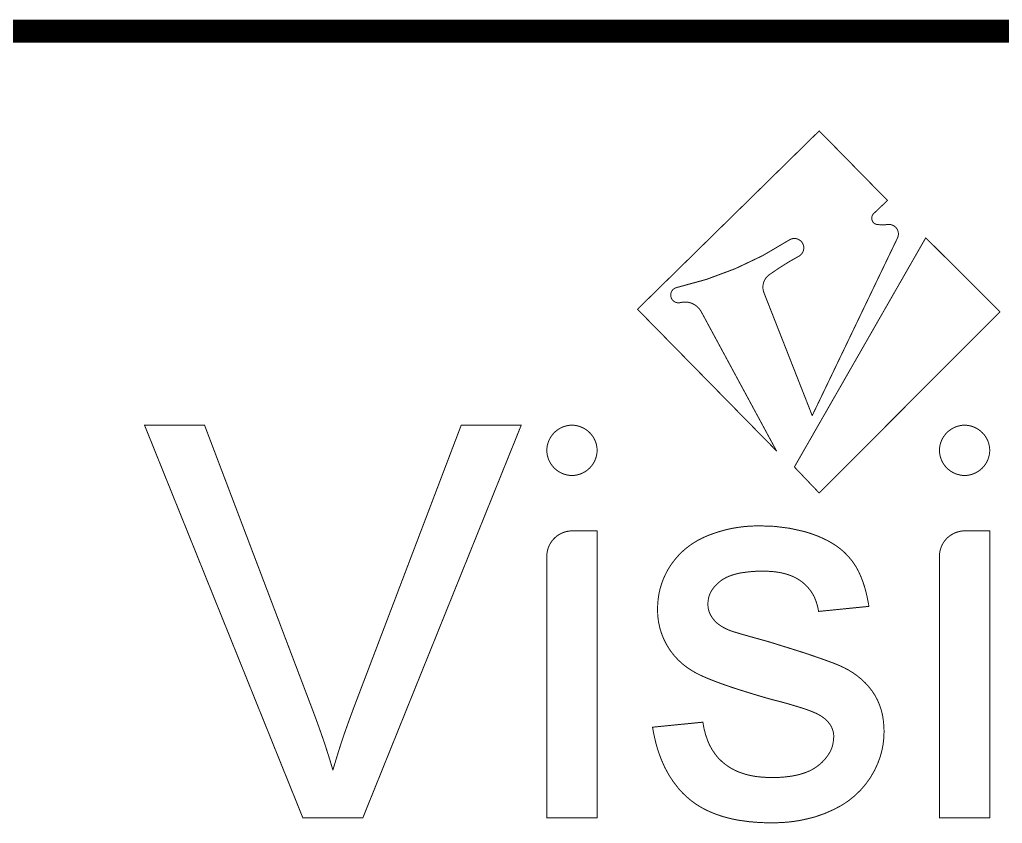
# Model space of a CAD drawing. Header units: millimetres. Extents: x 7 to 23.6, y 5 to 16.7.
# Drawn here: x 14.254 to 14.755, y 5.698 to 6.108 of the extents above; entities that cross this region are included whole.
import ezdxf

# ---------------------------------------------------------------- set-up
doc = ezdxf.new("R2010")
doc.units = ezdxf.units.MM
doc.header["$MEASUREMENT"] = 0
doc.layers.add('Mechanical10', color=56, linetype='Continuous')

msp = doc.modelspace()

# ---------------------------------------------------------------- linework, layer by layer
at = {"layer": 'Mechanical10'}
for points, const_width in [([(7.27559, 6.10236), (23.25981, 6.10236)], 0.0118), ([(14.56911, 5.96049), (14.66183, 6.05151)], 0.0005), ([(14.66183, 6.05151), (14.69666, 6.01602)], 0.0005), ([(14.68963, 6.00933), (14.69666, 6.01602)], 0.0005), ([(14.64916, 5.88004), (14.71619, 5.99696)], 0.0005), ([(14.65827, 5.90626), (14.70176, 5.99685)], 0.0005), ([(14.71619, 5.99696), (14.75408, 5.95925)], 0.0005), ([(14.63364, 5.96894), (14.65827, 5.90626)], 0.0005), ([(14.56911, 5.96049), (14.64005, 5.88822)], 0.0005), ([(14.60164, 5.95925), (14.64005, 5.88822)], 0.0005), ([(14.66182, 5.86676), (14.75408, 5.95925)], 0.0005), ([(14.31758, 5.90138), (14.3482, 5.90138)], 0.0005), ([(14.31758, 5.90138), (14.39836, 5.70105)], 0.0005), ([(14.3482, 5.90138), (14.40269, 5.75779)], 0.0005), ([(14.42456, 5.75779), (14.47918, 5.90138)], 0.0005), ([(14.42898, 5.70105), (14.5098, 5.90138)], 0.0005), ([(14.47918, 5.90138), (14.5098, 5.90138)], 0.0005), ([(14.64916, 5.88004), (14.66182, 5.86676)], 0.0005), ([(14.53584, 5.84744), (14.54852, 5.84744)], 0.0005), ([(14.54852, 5.70105), (14.54852, 5.84744)], 0.0005), ([(14.73617, 5.84744), (14.74885, 5.84744)], 0.0005), ([(14.74885, 5.70105), (14.74885, 5.84744)], 0.0005), ([(14.52284, 5.70105), (14.52284, 5.83444)], 0.0005), ([(14.72317, 5.70105), (14.72317, 5.83444)], 0.0005), ([(14.66153, 5.80635), (14.68721, 5.80892)], 0.0005), ([(14.60724, 5.80317), (14.60772, 5.8025)], 0.0005), ([(14.61523, 5.79705), (14.61618, 5.79664)], 0.0005), ([(14.62004, 5.7954), (14.62198, 5.79483)], 0.0005), ([(14.62198, 5.79483), (14.62392, 5.79427)], 0.0005), ([(14.62392, 5.79427), (14.62586, 5.79372)], 0.0005), ([(14.62586, 5.79372), (14.62781, 5.79317)], 0.0005), ([(14.62781, 5.79317), (14.62976, 5.79263)], 0.0005), ([(14.62976, 5.79263), (14.63171, 5.79209)], 0.0005), ([(14.63171, 5.79209), (14.63366, 5.79155)], 0.0005), ([(14.63366, 5.79155), (14.63561, 5.79102)], 0.0005), ([(14.63561, 5.79102), (14.65124, 5.78615)], 0.0005), ([(14.63633, 5.76176), (14.63877, 5.76112)], 0.0005), ([(14.63877, 5.76112), (14.64122, 5.76049)], 0.0005), ([(14.40269, 5.75779), (14.40509, 5.75139)], 0.0005), ([(14.42337, 5.75459), (14.42456, 5.75779)], 0.0005), ([(14.6461, 5.75917), (14.64853, 5.75844)], 0.0005), ([(14.64853, 5.75844), (14.65095, 5.75771)], 0.0005), ([(14.65095, 5.75771), (14.65337, 5.75697)], 0.0005), ([(14.40509, 5.75139), (14.40626, 5.74818)], 0.0005), ([(14.42103, 5.74818), (14.42219, 5.75139)], 0.0005), ([(14.42219, 5.75139), (14.42337, 5.75459)], 0.0005), ([(14.40626, 5.74818), (14.40853, 5.74173)], 0.0005), ([(14.41989, 5.74496), (14.42103, 5.74818)], 0.0005), ([(14.57678, 5.74728), (14.60246, 5.74984)], 0.0005), ([(14.41771, 5.73849), (14.41878, 5.74173)], 0.0005), ([(14.41878, 5.74173), (14.41989, 5.74496)], 0.0005), ([(14.41668, 5.73524), (14.41771, 5.73849)], 0.0005), ([(14.41369, 5.72545), (14.41567, 5.73198)], 0.0005), ([(14.41567, 5.73198), (14.41668, 5.73524)], 0.0005), ([(14.41271, 5.72872), (14.41369, 5.72545)], 0.0005), ([(14.39836, 5.70105), (14.42898, 5.70105)], 0.0005), ([(14.52284, 5.70105), (14.54852, 5.70105)], 0.0005), ([(14.72317, 5.70105), (14.74885, 5.70105)], 0.0005)]:
    msp.add_lwpolyline(points, dxfattribs=dict(at, const_width=const_width))
at = {"layer": 'Mechanical10', "const_width": 0.00025}
for points in [[(14.6617, 6.05151, 1), (14.66195, 6.05151, 1)], [(14.6617, 6.05151, 1), (14.66195, 6.05151, 1)], [(14.69654, 6.01602, 1), (14.69679, 6.01602, 1)], [(14.69654, 6.01602, 1), (14.69679, 6.01602, 1)], [(14.6895, 6.00933, 1), (14.68975, 6.00933, 1)], [(14.6895, 6.00933, 1), (14.68975, 6.00933, 1)], [(14.69136, 6.00374, 1), (14.69161, 6.00374, 1)], [(14.69136, 6.00374, 1), (14.69161, 6.00374, 1)], [(14.69671, 6.00374, 1), (14.69696, 6.00374, 1)], [(14.69671, 6.00374, 1), (14.69696, 6.00374, 1)], [(14.70164, 5.99685, 1), (14.70189, 5.99685, 1)], [(14.70164, 5.99685, 1), (14.70189, 5.99685, 1)], [(14.71606, 5.99696, 1), (14.71631, 5.99696, 1)], [(14.71606, 5.99696, 1), (14.71631, 5.99696, 1)], [(14.64641, 5.99584, 1), (14.64666, 5.99584, 1)], [(14.64641, 5.99584, 1), (14.64666, 5.99584, 1)], [(14.65133, 5.98758, 1), (14.65158, 5.98758, 1)], [(14.65133, 5.98758, 1), (14.65158, 5.98758, 1)], [(14.63623, 5.97813, 1), (14.63648, 5.97813, 1)], [(14.63623, 5.97813, 1), (14.63648, 5.97813, 1)], [(14.58902, 5.9716, 1), (14.58927, 5.9716, 1)], [(14.58902, 5.9716, 1), (14.58927, 5.9716, 1)], [(14.63351, 5.96894, 1), (14.63376, 5.96894, 1)], [(14.63351, 5.96894, 1), (14.63376, 5.96894, 1)], [(14.59087, 5.96391, 1), (14.59112, 5.96391, 1)], [(14.59087, 5.96391, 1), (14.59112, 5.96391, 1)], [(14.56899, 5.96049, 1), (14.56924, 5.96049, 1)], [(14.56899, 5.96049, 1), (14.56924, 5.96049, 1)], [(14.60152, 5.95925, 1), (14.60177, 5.95925, 1)], [(14.60152, 5.95925, 1), (14.60177, 5.95925, 1)], [(14.75395, 5.95925, 1), (14.7542, 5.95925, 1)], [(14.75395, 5.95925, 1), (14.7542, 5.95925, 1)], [(14.31745, 5.90138, 1), (14.3177, 5.90138, 1)], [(14.31745, 5.90138, 1), (14.3177, 5.90138, 1)], [(14.34807, 5.90138, 1), (14.34832, 5.90138, 1)], [(14.34807, 5.90138, 1), (14.34832, 5.90138, 1)], [(14.47905, 5.90138, 1), (14.4793, 5.90138, 1)], [(14.47905, 5.90138, 1), (14.4793, 5.90138, 1)], [(14.50967, 5.90138, 1), (14.50992, 5.90138, 1)], [(14.50967, 5.90138, 1), (14.50992, 5.90138, 1)], [(14.53556, 5.90137, 1), (14.53581, 5.90137, 1)], [(14.53556, 5.90137, 1), (14.53581, 5.90137, 1)], [(14.65814, 5.90626, 1), (14.65839, 5.90626, 1)], [(14.65814, 5.90626, 1), (14.65839, 5.90626, 1)], [(14.73589, 5.90137, 1), (14.73614, 5.90137, 1)], [(14.73589, 5.90137, 1), (14.73614, 5.90137, 1)], [(14.52272, 5.88853, 1), (14.52297, 5.88853, 1)], [(14.52272, 5.88853, 1), (14.52297, 5.88853, 1)], [(14.5484, 5.88853, 1), (14.54865, 5.88853, 1)], [(14.5484, 5.88853, 1), (14.54865, 5.88853, 1)], [(14.63993, 5.88822, 1), (14.64018, 5.88822, 1)], [(14.63993, 5.88822, 1), (14.64018, 5.88822, 1)], [(14.72305, 5.88853, 1), (14.7233, 5.88853, 1)], [(14.72305, 5.88853, 1), (14.7233, 5.88853, 1)], [(14.74873, 5.88853, 1), (14.74898, 5.88853, 1)], [(14.74873, 5.88853, 1), (14.74898, 5.88853, 1)], [(14.64903, 5.88004, 1), (14.64928, 5.88004, 1)], [(14.64903, 5.88004, 1), (14.64928, 5.88004, 1)], [(14.53556, 5.87569, 1), (14.53581, 5.87569, 1)], [(14.53556, 5.87569, 1), (14.53581, 5.87569, 1)], [(14.73589, 5.87569, 1), (14.73614, 5.87569, 1)], [(14.73589, 5.87569, 1), (14.73614, 5.87569, 1)], [(14.6617, 5.86676, 1), (14.66195, 5.86676, 1)], [(14.6617, 5.86676, 1), (14.66195, 5.86676, 1)], [(14.53572, 5.84744, 1), (14.53597, 5.84744, 1)], [(14.53572, 5.84744, 1), (14.53597, 5.84744, 1)], [(14.5484, 5.84744, 1), (14.54865, 5.84744, 1)], [(14.5484, 5.84744, 1), (14.54865, 5.84744, 1)], [(14.60881, 5.84645, 1), (14.60906, 5.84645, 1)], [(14.60881, 5.84645, 1), (14.60906, 5.84645, 1)], [(14.61243, 5.84756, 1), (14.61268, 5.84756, 1)], [(14.61243, 5.84756, 1), (14.61268, 5.84756, 1)], [(14.61611, 5.84847, 1), (14.61636, 5.84847, 1)], [(14.61611, 5.84847, 1), (14.61636, 5.84847, 1)], [(14.61983, 5.84915, 1), (14.62008, 5.84915, 1)], [(14.61983, 5.84915, 1), (14.62008, 5.84915, 1)], [(14.62359, 5.84963, 1), (14.62384, 5.84963, 1)], [(14.62359, 5.84963, 1), (14.62384, 5.84963, 1)], [(14.62736, 5.8499, 1), (14.62761, 5.8499, 1)], [(14.62736, 5.8499, 1), (14.62761, 5.8499, 1)], [(14.63115, 5.85001, 1), (14.6314, 5.85001, 1)], [(14.63115, 5.85001, 1), (14.6314, 5.85001, 1)], [(14.65409, 5.84711, 1), (14.65434, 5.84711, 1)], [(14.65409, 5.84711, 1), (14.65434, 5.84711, 1)], [(14.73605, 5.84744, 1), (14.7363, 5.84744, 1)], [(14.73605, 5.84744, 1), (14.7363, 5.84744, 1)], [(14.74873, 5.84744, 1), (14.74898, 5.84744, 1)], [(14.74873, 5.84744, 1), (14.74898, 5.84744, 1)], [(14.60178, 5.84365, 1), (14.60203, 5.84365, 1)], [(14.60178, 5.84365, 1), (14.60203, 5.84365, 1)], [(14.60525, 5.84517, 1), (14.6055, 5.84517, 1)], [(14.60525, 5.84517, 1), (14.6055, 5.84517, 1)], [(14.66139, 5.8446, 1), (14.66164, 5.8446, 1)], [(14.66139, 5.8446, 1), (14.66164, 5.8446, 1)], [(14.66831, 5.84115, 1), (14.66856, 5.84115, 1)], [(14.66831, 5.84115, 1), (14.66856, 5.84115, 1)], [(14.59242, 5.83738, 1), (14.59267, 5.83738, 1)], [(14.59242, 5.83738, 1), (14.59267, 5.83738, 1)], [(14.59531, 5.83974, 1), (14.59556, 5.83974, 1)], [(14.59531, 5.83974, 1), (14.59556, 5.83974, 1)], [(14.67449, 5.83653, 1), (14.67474, 5.83653, 1)], [(14.67449, 5.83653, 1), (14.67474, 5.83653, 1)], [(14.52272, 5.83444, 1), (14.52297, 5.83444, 1)], [(14.52272, 5.83444, 1), (14.52297, 5.83444, 1)], [(14.58737, 5.83189, 1), (14.58762, 5.83189, 1)], [(14.58737, 5.83189, 1), (14.58762, 5.83189, 1)], [(14.72305, 5.83444, 1), (14.7233, 5.83444, 1)], [(14.72305, 5.83444, 1), (14.7233, 5.83444, 1)], [(14.58524, 5.82883, 1), (14.58549, 5.82883, 1)], [(14.58524, 5.82883, 1), (14.58549, 5.82883, 1)], [(14.62214, 5.82606, 1), (14.62239, 5.82606, 1)], [(14.62214, 5.82606, 1), (14.62239, 5.82606, 1)], [(14.63303, 5.82689, 1), (14.63328, 5.82689, 1)], [(14.63303, 5.82689, 1), (14.63328, 5.82689, 1)], [(14.63691, 5.82676, 1), (14.63716, 5.82676, 1)], [(14.63691, 5.82676, 1), (14.63716, 5.82676, 1)], [(14.58341, 5.82557, 1), (14.58366, 5.82557, 1)], [(14.58341, 5.82557, 1), (14.58366, 5.82557, 1)], [(14.61514, 5.82407, 1), (14.61539, 5.82407, 1)], [(14.61514, 5.82407, 1), (14.61539, 5.82407, 1)], [(14.61858, 5.82527, 1), (14.61883, 5.82527, 1)], [(14.61858, 5.82527, 1), (14.61883, 5.82527, 1)], [(14.64453, 5.8255, 1), (14.64478, 5.8255, 1)], [(14.64453, 5.8255, 1), (14.64478, 5.8255, 1)], [(14.64819, 5.82422, 1), (14.64844, 5.82422, 1)], [(14.64819, 5.82422, 1), (14.64844, 5.82422, 1)], [(14.68309, 5.82382, 1), (14.68334, 5.82382, 1)], [(14.68309, 5.82382, 1), (14.68334, 5.82382, 1)], [(14.60689, 5.8171, 1), (14.60714, 5.8171, 1)], [(14.60689, 5.8171, 1), (14.60714, 5.8171, 1)], [(14.60917, 5.81994, 1), (14.60942, 5.81994, 1)], [(14.60917, 5.81994, 1), (14.60942, 5.81994, 1)], [(14.68552, 5.81648, 1), (14.68577, 5.81648, 1)], [(14.68552, 5.81648, 1), (14.68577, 5.81648, 1)], [(14.57988, 5.81498, 1), (14.58013, 5.81498, 1)], [(14.57988, 5.81498, 1), (14.58013, 5.81498, 1)], [(14.60539, 5.81377, 1), (14.60564, 5.81377, 1)], [(14.60539, 5.81377, 1), (14.60564, 5.81377, 1)], [(14.6592, 5.81375, 1), (14.65945, 5.81375, 1)], [(14.6592, 5.81375, 1), (14.65945, 5.81375, 1)], [(14.57922, 5.80755, 1), (14.57947, 5.80755, 1)], [(14.57922, 5.80755, 1), (14.57947, 5.80755, 1)], [(14.6049, 5.81016, 1), (14.60515, 5.81016, 1)], [(14.6049, 5.81016, 1), (14.60515, 5.81016, 1)], [(14.605, 5.80851, 1), (14.60525, 5.80851, 1)], [(14.605, 5.80851, 1), (14.60525, 5.80851, 1)], [(14.60513, 5.80769, 1), (14.60538, 5.80769, 1)], [(14.60513, 5.80769, 1), (14.60538, 5.80769, 1)], [(14.60533, 5.80689, 1), (14.60558, 5.80689, 1)], [(14.60533, 5.80689, 1), (14.60558, 5.80689, 1)], [(14.60559, 5.8061, 1), (14.60584, 5.8061, 1)], [(14.60559, 5.8061, 1), (14.60584, 5.8061, 1)], [(14.66141, 5.80635, 1), (14.66166, 5.80635, 1)], [(14.66141, 5.80635, 1), (14.66166, 5.80635, 1)], [(14.68709, 5.80892, 1), (14.68734, 5.80892, 1)], [(14.68709, 5.80892, 1), (14.68734, 5.80892, 1)], [(14.60589, 5.80533, 1), (14.60614, 5.80533, 1)], [(14.60589, 5.80533, 1), (14.60614, 5.80533, 1)], [(14.60625, 5.80458, 1), (14.6065, 5.80458, 1)], [(14.60625, 5.80458, 1), (14.6065, 5.80458, 1)], [(14.60666, 5.80387, 1), (14.60691, 5.80387, 1)], [(14.60666, 5.80387, 1), (14.60691, 5.80387, 1)], [(14.60712, 5.80317, 1), (14.60737, 5.80317, 1)], [(14.60712, 5.80317, 1), (14.60737, 5.80317, 1)], [(14.60759, 5.8025, 1), (14.60784, 5.8025, 1)], [(14.60759, 5.8025, 1), (14.60784, 5.8025, 1)], [(14.60898, 5.80094, 1), (14.60923, 5.80094, 1)], [(14.60898, 5.80094, 1), (14.60923, 5.80094, 1)], [(14.60975, 5.80025, 1), (14.61, 5.80025, 1)], [(14.60975, 5.80025, 1), (14.61, 5.80025, 1)], [(14.61058, 5.79961, 1), (14.61083, 5.79961, 1)], [(14.61058, 5.79961, 1), (14.61083, 5.79961, 1)], [(14.61144, 5.79902, 1), (14.61169, 5.79902, 1)], [(14.61144, 5.79902, 1), (14.61169, 5.79902, 1)], [(14.61232, 5.79847, 1), (14.61257, 5.79847, 1)], [(14.61232, 5.79847, 1), (14.61257, 5.79847, 1)], [(14.61416, 5.79749, 1), (14.61441, 5.79749, 1)], [(14.61416, 5.79749, 1), (14.61441, 5.79749, 1)], [(14.6151, 5.79705, 1), (14.61535, 5.79705, 1)], [(14.6151, 5.79705, 1), (14.61535, 5.79705, 1)], [(14.61606, 5.79664, 1), (14.61631, 5.79664, 1)], [(14.61606, 5.79664, 1), (14.61631, 5.79664, 1)], [(14.61991, 5.7954, 1), (14.62016, 5.7954, 1)], [(14.61991, 5.7954, 1), (14.62016, 5.7954, 1)], [(14.62185, 5.79483, 1), (14.6221, 5.79483, 1)], [(14.62185, 5.79483, 1), (14.6221, 5.79483, 1)], [(14.62379, 5.79427, 1), (14.62404, 5.79427, 1)], [(14.62379, 5.79427, 1), (14.62404, 5.79427, 1)], [(14.62574, 5.79372, 1), (14.62599, 5.79372, 1)], [(14.62574, 5.79372, 1), (14.62599, 5.79372, 1)], [(14.62768, 5.79317, 1), (14.62794, 5.79317, 1)], [(14.62768, 5.79317, 1), (14.62794, 5.79317, 1)], [(14.62963, 5.79263, 1), (14.62988, 5.79263, 1)], [(14.62963, 5.79263, 1), (14.62988, 5.79263, 1)], [(14.63158, 5.79209, 1), (14.63183, 5.79209, 1)], [(14.63158, 5.79209, 1), (14.63183, 5.79209, 1)], [(14.63353, 5.79155, 1), (14.63378, 5.79155, 1)], [(14.63353, 5.79155, 1), (14.63378, 5.79155, 1)], [(14.63548, 5.79102, 1), (14.63573, 5.79102, 1)], [(14.63548, 5.79102, 1), (14.63573, 5.79102, 1)], [(14.65112, 5.78615, 1), (14.65137, 5.78615, 1)], [(14.65112, 5.78615, 1), (14.65137, 5.78615, 1)], [(14.65889, 5.78357, 1), (14.65914, 5.78357, 1)], [(14.65889, 5.78357, 1), (14.65914, 5.78357, 1)], [(14.59207, 5.77947, 1), (14.59232, 5.77947, 1)], [(14.59207, 5.77947, 1), (14.59232, 5.77947, 1)], [(14.66661, 5.78085, 1), (14.66686, 5.78085, 1)], [(14.66661, 5.78085, 1), (14.66686, 5.78085, 1)], [(14.67418, 5.77774, 1), (14.67443, 5.77774, 1)], [(14.67418, 5.77774, 1), (14.67443, 5.77774, 1)], [(14.59868, 5.77502, 1), (14.59893, 5.77502, 1)], [(14.59868, 5.77502, 1), (14.59893, 5.77502, 1)], [(14.60593, 5.77172, 1), (14.60618, 5.77172, 1)], [(14.60593, 5.77172, 1), (14.60618, 5.77172, 1)], [(14.68114, 5.77345, 1), (14.68139, 5.77345, 1)], [(14.68114, 5.77345, 1), (14.68139, 5.77345, 1)], [(14.61339, 5.76891, 1), (14.61364, 5.76891, 1)], [(14.61339, 5.76891, 1), (14.61364, 5.76891, 1)], [(14.62095, 5.76638, 1), (14.6212, 5.76638, 1)], [(14.62095, 5.76638, 1), (14.6212, 5.76638, 1)], [(14.68708, 5.76782, 1), (14.68733, 5.76782, 1)], [(14.68708, 5.76782, 1), (14.68733, 5.76782, 1)], [(14.6362, 5.76176, 1), (14.63645, 5.76176, 1)], [(14.6362, 5.76176, 1), (14.63645, 5.76176, 1)], [(14.63865, 5.76112, 1), (14.6389, 5.76112, 1)], [(14.63865, 5.76112, 1), (14.6389, 5.76112, 1)], [(14.69152, 5.76095, 1), (14.69177, 5.76095, 1)], [(14.69152, 5.76095, 1), (14.69177, 5.76095, 1)], [(14.40257, 5.75779, 1), (14.40282, 5.75779, 1)], [(14.40257, 5.75779, 1), (14.40282, 5.75779, 1)], [(14.42444, 5.75779, 1), (14.42469, 5.75779, 1)], [(14.42444, 5.75779, 1), (14.42469, 5.75779, 1)], [(14.6411, 5.76049, 1), (14.64135, 5.76049, 1)], [(14.6411, 5.76049, 1), (14.64135, 5.76049, 1)], [(14.64598, 5.75917, 1), (14.64623, 5.75917, 1)], [(14.64598, 5.75917, 1), (14.64623, 5.75917, 1)], [(14.6484, 5.75844, 1), (14.64865, 5.75844, 1)], [(14.6484, 5.75844, 1), (14.64865, 5.75844, 1)], [(14.65082, 5.75771, 1), (14.65107, 5.75771, 1)], [(14.65082, 5.75771, 1), (14.65107, 5.75771, 1)], [(14.65324, 5.75697, 1), (14.65349, 5.75697, 1)], [(14.65324, 5.75697, 1), (14.65349, 5.75697, 1)], [(14.65563, 5.75615, 1), (14.65588, 5.75615, 1)], [(14.65563, 5.75615, 1), (14.65588, 5.75615, 1)], [(14.40496, 5.75139, 1), (14.40521, 5.75139, 1)], [(14.40496, 5.75139, 1), (14.40521, 5.75139, 1)], [(14.42207, 5.75139, 1), (14.42232, 5.75139, 1)], [(14.42207, 5.75139, 1), (14.42232, 5.75139, 1)], [(14.42325, 5.75459, 1), (14.4235, 5.75459, 1)], [(14.42325, 5.75459, 1), (14.4235, 5.75459, 1)], [(14.66032, 5.75426, 1), (14.66057, 5.75426, 1)], [(14.66032, 5.75426, 1), (14.66057, 5.75426, 1)], [(14.6617, 5.75352, 1), (14.66195, 5.75352, 1)], [(14.6617, 5.75352, 1), (14.66195, 5.75352, 1)], [(14.66303, 5.75272, 1), (14.66328, 5.75272, 1)], [(14.66303, 5.75272, 1), (14.66328, 5.75272, 1)], [(14.69405, 5.75317, 1), (14.6943, 5.75317, 1)], [(14.69405, 5.75317, 1), (14.6943, 5.75317, 1)], [(14.40614, 5.74818, 1), (14.40639, 5.74818, 1)], [(14.40614, 5.74818, 1), (14.40639, 5.74818, 1)], [(14.4209, 5.74818, 1), (14.42115, 5.74818, 1)], [(14.4209, 5.74818, 1), (14.42115, 5.74818, 1)], [(14.57665, 5.74728, 1), (14.5769, 5.74728, 1)], [(14.57665, 5.74728, 1), (14.5769, 5.74728, 1)], [(14.60233, 5.74984, 1), (14.60258, 5.74984, 1)], [(14.60233, 5.74984, 1), (14.60258, 5.74984, 1)], [(14.66546, 5.75076, 1), (14.66571, 5.75076, 1)], [(14.66546, 5.75076, 1), (14.66571, 5.75076, 1)], [(14.66652, 5.74961, 1), (14.66677, 5.74961, 1)], [(14.66652, 5.74961, 1), (14.66677, 5.74961, 1)], [(14.40841, 5.74173, 1), (14.40866, 5.74173, 1)], [(14.40841, 5.74173, 1), (14.40866, 5.74173, 1)], [(14.41866, 5.74173, 1), (14.41891, 5.74173, 1)], [(14.41866, 5.74173, 1), (14.41891, 5.74173, 1)], [(14.41976, 5.74496, 1), (14.42001, 5.74496, 1)], [(14.41976, 5.74496, 1), (14.42001, 5.74496, 1)], [(14.66871, 5.7455, 1), (14.66896, 5.7455, 1)], [(14.66871, 5.7455, 1), (14.66896, 5.7455, 1)], [(14.66911, 5.74242, 1), (14.66936, 5.74242, 1)], [(14.66911, 5.74242, 1), (14.66936, 5.74242, 1)], [(14.69479, 5.74503, 1), (14.69504, 5.74503, 1)], [(14.69479, 5.74503, 1), (14.69504, 5.74503, 1)], [(14.41759, 5.73849, 1), (14.41784, 5.73849, 1)], [(14.41759, 5.73849, 1), (14.41784, 5.73849, 1)], [(14.57846, 5.7388, 1), (14.57871, 5.7388, 1)], [(14.57846, 5.7388, 1), (14.57871, 5.7388, 1)], [(14.60489, 5.74013, 1), (14.60514, 5.74013, 1)], [(14.60489, 5.74013, 1), (14.60514, 5.74013, 1)], [(14.6686, 5.73825, 1), (14.66885, 5.73825, 1)], [(14.6686, 5.73825, 1), (14.66885, 5.73825, 1)], [(14.41554, 5.73198, 1), (14.41579, 5.73198, 1)], [(14.41554, 5.73198, 1), (14.41579, 5.73198, 1)], [(14.41655, 5.73524, 1), (14.4168, 5.73524, 1)], [(14.41655, 5.73524, 1), (14.4168, 5.73524, 1)], [(14.61018, 5.73159, 1), (14.61043, 5.73159, 1)], [(14.61018, 5.73159, 1), (14.61043, 5.73159, 1)], [(14.66705, 5.73435, 1), (14.6673, 5.73435, 1)], [(14.66705, 5.73435, 1), (14.6673, 5.73435, 1)], [(14.41258, 5.72872, 1), (14.41283, 5.72872, 1)], [(14.41258, 5.72872, 1), (14.41283, 5.72872, 1)], [(14.58123, 5.73058, 1), (14.58148, 5.73058, 1)], [(14.58123, 5.73058, 1), (14.58148, 5.73058, 1)], [(14.69163, 5.72891, 1), (14.69188, 5.72891, 1)], [(14.69163, 5.72891, 1), (14.69188, 5.72891, 1)], [(14.41356, 5.72545, 1), (14.41381, 5.72545, 1)], [(14.41356, 5.72545, 1), (14.41381, 5.72545, 1)], [(14.62283, 5.72366, 1), (14.62308, 5.72366, 1)], [(14.62283, 5.72366, 1), (14.62308, 5.72366, 1)], [(14.62771, 5.72242, 1), (14.62796, 5.72242, 1)], [(14.62771, 5.72242, 1), (14.62796, 5.72242, 1)], [(14.6327, 5.72179, 1), (14.63295, 5.72179, 1)], [(14.6327, 5.72179, 1), (14.63295, 5.72179, 1)], [(14.63773, 5.72159, 1), (14.63798, 5.72159, 1)], [(14.63773, 5.72159, 1), (14.63798, 5.72159, 1)], [(14.6461, 5.72211, 1), (14.64635, 5.72211, 1)], [(14.6461, 5.72211, 1), (14.64635, 5.72211, 1)], [(14.65024, 5.72282, 1), (14.65049, 5.72282, 1)], [(14.65024, 5.72282, 1), (14.65049, 5.72282, 1)], [(14.65427, 5.72399, 1), (14.65452, 5.72399, 1)], [(14.65427, 5.72399, 1), (14.65452, 5.72399, 1)], [(14.65812, 5.72566, 1), (14.65837, 5.72566, 1)], [(14.65812, 5.72566, 1), (14.65837, 5.72566, 1)], [(14.59013, 5.71578, 1), (14.59038, 5.71578, 1)], [(14.59013, 5.71578, 1), (14.59038, 5.71578, 1)], [(14.59639, 5.70979, 1), (14.59664, 5.70979, 1)], [(14.59639, 5.70979, 1), (14.59664, 5.70979, 1)], [(14.39823, 5.70105, 1), (14.39848, 5.70105, 1)], [(14.39823, 5.70105, 1), (14.39848, 5.70105, 1)], [(14.42885, 5.70105, 1), (14.4291, 5.70105, 1)], [(14.42885, 5.70105, 1), (14.4291, 5.70105, 1)], [(14.52272, 5.70105, 1), (14.52297, 5.70105, 1)], [(14.52272, 5.70105, 1), (14.52297, 5.70105, 1)], [(14.5484, 5.70105, 1), (14.54865, 5.70105, 1)], [(14.5484, 5.70105, 1), (14.54865, 5.70105, 1)], [(14.60371, 5.70517, 1), (14.60396, 5.70517, 1)], [(14.60371, 5.70517, 1), (14.60396, 5.70517, 1)], [(14.61176, 5.70195, 1), (14.61201, 5.70195, 1)], [(14.61176, 5.70195, 1), (14.61201, 5.70195, 1)], [(14.66944, 5.70544, 1), (14.66969, 5.70544, 1)], [(14.66944, 5.70544, 1), (14.66969, 5.70544, 1)], [(14.72305, 5.70105, 1), (14.7233, 5.70105, 1)], [(14.72305, 5.70105, 1), (14.7233, 5.70105, 1)], [(14.74873, 5.70105, 1), (14.74898, 5.70105, 1)], [(14.74873, 5.70105, 1), (14.74898, 5.70105, 1)], [(14.62018, 5.69988, 1), (14.62043, 5.69988, 1)], [(14.62018, 5.69988, 1), (14.62043, 5.69988, 1)], [(14.63745, 5.69848, 1), (14.6377, 5.69848, 1)], [(14.63745, 5.69848, 1), (14.6377, 5.69848, 1)], [(14.64569, 5.69885, 1), (14.64594, 5.69885, 1)], [(14.64569, 5.69885, 1), (14.64594, 5.69885, 1)], [(14.65385, 5.70011, 1), (14.6541, 5.70011, 1)], [(14.65385, 5.70011, 1), (14.6541, 5.70011, 1)]]:
    msp.add_lwpolyline(points, format="xyb", close=True, dxfattribs=at)
at = {"layer": 'Mechanical10', "const_width": 0.0005}
for points in [[(14.69149, 6.00374, -0.634393), (14.68963, 6.00933)], [(14.69683, 6.00374, -0.059597), (14.69149, 6.00374)], [(14.69683, 6.00374, -0.591813), (14.70176, 5.99685)], [(14.64653, 5.99584, -1.040867), (14.65145, 5.98758)], [(14.64653, 5.99584, -0.088761), (14.58915, 5.9716)], [(14.63636, 5.97813, -0.031231), (14.65145, 5.98758)], [(14.63364, 5.96894, -0.343525), (14.63636, 5.97813)], [(14.591, 5.96391, -1.014032), (14.58915, 5.9716)], [(14.591, 5.96391, -0.344116), (14.60164, 5.95925)], [(14.52284, 5.88853, -0.407093), (14.53568, 5.90137)], [(14.53568, 5.90137, -0.407093), (14.54852, 5.88853)], [(14.72317, 5.88853, -0.407093), (14.73601, 5.90137)], [(14.73601, 5.90137, -0.407093), (14.74885, 5.88853)], [(14.53568, 5.87569, -0.407093), (14.52284, 5.88853)], [(14.54852, 5.88853, -0.407093), (14.53568, 5.87569)], [(14.73601, 5.87569, -0.407093), (14.72317, 5.88853)], [(14.74885, 5.88853, -0.407093), (14.73601, 5.87569)], [(14.52284, 5.83444, -0.414214), (14.53584, 5.84744)], [(14.60538, 5.84517, -0.013461), (14.60894, 5.84645)], [(14.60894, 5.84645, -0.011378), (14.61256, 5.84756)], [(14.61256, 5.84756, -0.01632), (14.61623, 5.84847)], [(14.61623, 5.84847, -0.014575), (14.61996, 5.84915)], [(14.61996, 5.84915, -0.012221), (14.62371, 5.84963)], [(14.62371, 5.84963, -0.014949), (14.62749, 5.8499)], [(14.62749, 5.8499, -0.005575), (14.63127, 5.85001)], [(14.63127, 5.85001, -0.06889), (14.65421, 5.84711)], [(14.65421, 5.84711, -0.030136), (14.66152, 5.8446)], [(14.72317, 5.83444, -0.414214), (14.73617, 5.84744)], [(14.59544, 5.83974, -0.04529), (14.60191, 5.84365)], [(14.60191, 5.84365, -0.019049), (14.60538, 5.84517)], [(14.66152, 5.8446, -0.035948), (14.66843, 5.84115)], [(14.66843, 5.84115, -0.053614), (14.67462, 5.83653)], [(14.58749, 5.83189, -0.047557), (14.59254, 5.83738)], [(14.59254, 5.83738, -0.01363), (14.59544, 5.83974)], [(14.67462, 5.83653, -0.112358), (14.68322, 5.82382)], [(14.58536, 5.82883, -0.025029), (14.58749, 5.83189)], [(14.58354, 5.82557, -0.022903), (14.58536, 5.82883)], [(14.6187, 5.82527, -0.032421), (14.62226, 5.82606)], [(14.62226, 5.82606, -0.04304), (14.63316, 5.82689)], [(14.63316, 5.82689, -0.009231), (14.63703, 5.82676)], [(14.63703, 5.82676, -0.055497), (14.64466, 5.8255)], [(14.58, 5.81498, -0.073814), (14.58354, 5.82557)], [(14.6093, 5.81994, -0.09892), (14.61526, 5.82407)], [(14.61526, 5.82407, -0.030272), (14.6187, 5.82527)], [(14.64466, 5.8255, -0.034262), (14.64831, 5.82422)], [(14.64831, 5.82422, -0.17784), (14.65932, 5.81375)], [(14.68322, 5.82382, -0.03407), (14.68564, 5.81648)], [(14.60552, 5.81377, -0.076018), (14.60701, 5.8171)], [(14.60701, 5.8171, -0.049287), (14.6093, 5.81994)], [(14.68564, 5.81648, -0.018084), (14.68721, 5.80892)], [(14.57934, 5.80755, -0.039667), (14.58, 5.81498)], [(14.60503, 5.81016, -0.049102), (14.60552, 5.81377)], [(14.65932, 5.81375, -0.069088), (14.66153, 5.80635)], [(14.59219, 5.77947, -0.225707), (14.57934, 5.80755)], [(14.60513, 5.80851, -0.018694), (14.60503, 5.81016)], [(14.60526, 5.80769, -0.022597), (14.60513, 5.80851)], [(14.60545, 5.80689, -0.020228), (14.60526, 5.80769)], [(14.60571, 5.8061, -0.016745), (14.60545, 5.80689)], [(14.60602, 5.80533, -0.015975), (14.60571, 5.8061)], [(14.60638, 5.80458, -0.017724), (14.60602, 5.80533)], [(14.60679, 5.80387, -0.018474), (14.60638, 5.80458)], [(14.60724, 5.80317, -0.011387), (14.60679, 5.80387)], [(14.6091, 5.80094, -0.022642), (14.60772, 5.8025)], [(14.60988, 5.80025, -0.022723), (14.6091, 5.80094)], [(14.6107, 5.79961, -0.016411), (14.60988, 5.80025)], [(14.61156, 5.79902, -0.010691), (14.6107, 5.79961)], [(14.61245, 5.79847, -0.010961), (14.61156, 5.79902)], [(14.61428, 5.79749, -0.023932), (14.61245, 5.79847)], [(14.61523, 5.79705, -0.006668), (14.61428, 5.79749)], [(14.62004, 5.7954, -0.012554), (14.61618, 5.79664)], [(14.65124, 5.78615, -0.005303), (14.65901, 5.78357)], [(14.65901, 5.78357, -0.00714), (14.66673, 5.78085)], [(14.5988, 5.77502, -0.048704), (14.59219, 5.77947)], [(14.66673, 5.78085, -0.025672), (14.67431, 5.77774)], [(14.67431, 5.77774, -0.050428), (14.68127, 5.77345)], [(14.60605, 5.77172, -0.027837), (14.5988, 5.77502)], [(14.61351, 5.76891, -0.011472), (14.60605, 5.77172)], [(14.68127, 5.77345, -0.054602), (14.6872, 5.76782)], [(14.62107, 5.76638, -0.008956), (14.61351, 5.76891)], [(14.63633, 5.76176, -0.006288), (14.62107, 5.76638)], [(14.6872, 5.76782, -0.065412), (14.69164, 5.76095)], [(14.69164, 5.76095, -0.058489), (14.69418, 5.75317)], [(14.64122, 5.76049, -0.008783), (14.6461, 5.75917)], [(14.65337, 5.75697, -0.012891), (14.65576, 5.75615)], [(14.65576, 5.75615, -0.02448), (14.66045, 5.75426)], [(14.66045, 5.75426, -0.00684), (14.66182, 5.75352)], [(14.66182, 5.75352, -0.019538), (14.66316, 5.75272)], [(14.66316, 5.75272, -0.047309), (14.66559, 5.75076)], [(14.69418, 5.75317, -0.043571), (14.69492, 5.74503)], [(14.57859, 5.7388, -0.02107), (14.57678, 5.74728)], [(14.60502, 5.74013, -0.058326), (14.60246, 5.74984)], [(14.66559, 5.75076, -0.027248), (14.66664, 5.74961)], [(14.66664, 5.74961, -0.104173), (14.66883, 5.7455)], [(14.40853, 5.74173, -0.009829), (14.41271, 5.72872)], [(14.66924, 5.74242, -0.041768), (14.66873, 5.73825)], [(14.66883, 5.7455, -0.07753), (14.66924, 5.74242)], [(14.69492, 5.74503, -0.098653), (14.69175, 5.72891)], [(14.58135, 5.73058, -0.032304), (14.57859, 5.7388)], [(14.61031, 5.73159, -0.083597), (14.60502, 5.74013)], [(14.66873, 5.73825, -0.069067), (14.66718, 5.73435)], [(14.62296, 5.72366, -0.132672), (14.61031, 5.73159)], [(14.66718, 5.73435, -0.135942), (14.65825, 5.72566)], [(14.59025, 5.71578, -0.08192), (14.58135, 5.73058)], [(14.69175, 5.72891, -0.188062), (14.66956, 5.70544)], [(14.62783, 5.72242, -0.034494), (14.62296, 5.72366)], [(14.63282, 5.72179, -0.026836), (14.62783, 5.72242)], [(14.63785, 5.72159, -0.014056), (14.63282, 5.72179)], [(14.64623, 5.72211, -0.037591), (14.63785, 5.72159)], [(14.65037, 5.72282, -0.022987), (14.64623, 5.72211)], [(14.6544, 5.72399, -0.030176), (14.65037, 5.72282)], [(14.65825, 5.72566, -0.042534), (14.6544, 5.72399)], [(14.59651, 5.70979, -0.047379), (14.59025, 5.71578)], [(14.60384, 5.70517, -0.050384), (14.59651, 5.70979)], [(14.61189, 5.70195, -0.038777), (14.60384, 5.70517)], [(14.6203, 5.69988, -0.03213), (14.61189, 5.70195)], [(14.66956, 5.70544, -0.068707), (14.65398, 5.70011)], [(14.63757, 5.69848, -0.043692), (14.6203, 5.69988)], [(14.64582, 5.69885, -0.018057), (14.63757, 5.69848)], [(14.65398, 5.70011, -0.027842), (14.64582, 5.69885)]]:
    msp.add_lwpolyline(points, format="xyb", dxfattribs=at)

doc.saveas('drawing.dxf')
